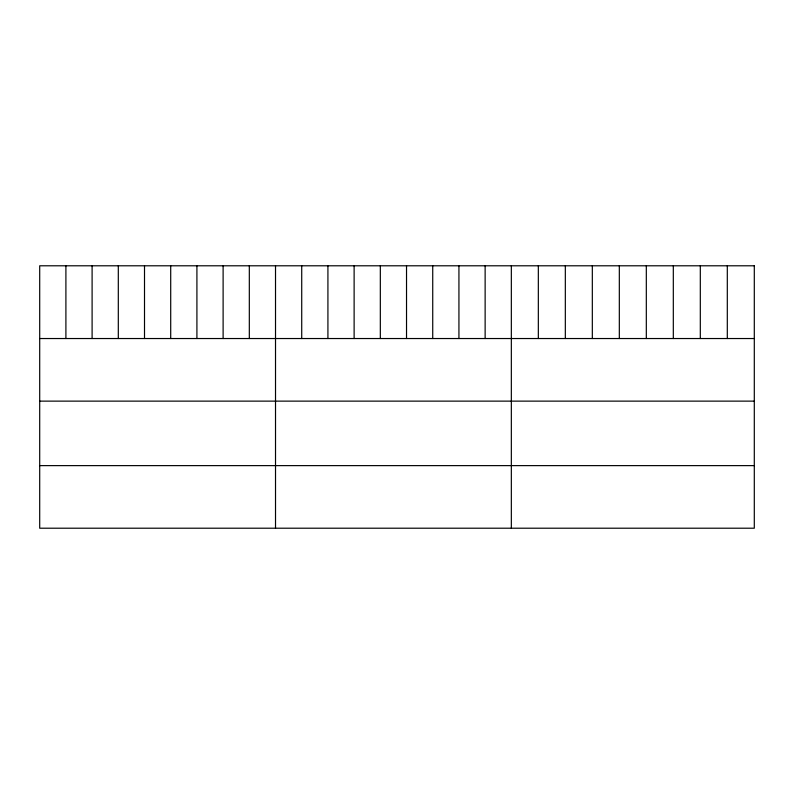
<?xml version="1.0" encoding="UTF-8"?>
<svg xmlns="http://www.w3.org/2000/svg" width="794" height="794" viewBox="0 0 794 794"><rect width="100%" height="100%" fill="white"/><g stroke="black" fill="none" stroke-linecap="round" stroke-linejoin="round"><path stroke-width="1.19" d="M39.7 338.532L754.3 338.532M39.7 401.129L754.3 401.129M39.7 465.621L754.3 465.621M727.304 265.792L727.304 338.532M700.308 265.792L700.308 338.532M673.312 265.792L673.312 338.532M646.316 265.792L646.316 338.532M619.32 265.792L619.32 338.532M592.324 265.792L592.324 338.532M565.328 265.792L565.328 338.532M538.332 265.792L538.332 338.532M511.336 265.792L511.336 528.209M485.134 265.792L485.134 338.532M458.932 265.792L458.932 338.532M432.73 265.792L432.73 338.532M406.528 265.792L406.528 338.532M380.326 265.792L380.326 338.532M354.124 265.792L354.124 338.532M327.922 265.792L327.922 338.532M301.72 265.792L301.72 338.532M275.518 265.792L275.518 528.209M249.316 265.792L249.316 338.532M223.114 265.792L223.114 338.532M196.912 265.792L196.912 338.532M170.71 265.792L170.71 338.532M144.508 265.792L144.508 338.532M118.306 265.792L118.306 338.532M92.104 265.792L92.104 338.532M65.902 265.792L65.902 338.532M754.3 265.792L39.7 265.792L39.7 528.209L754.3 528.209L754.3 265.792"/></g></svg>
